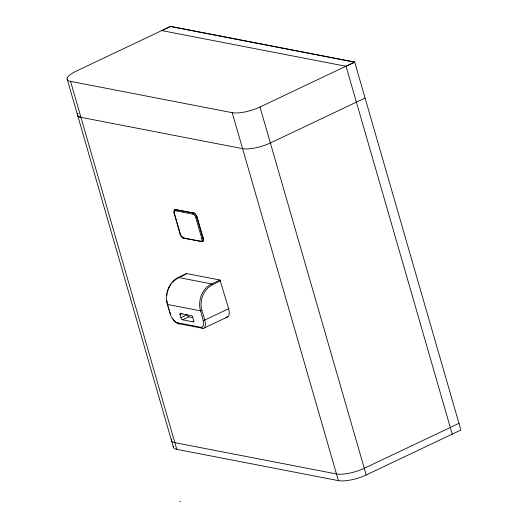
<?xml version="1.0" encoding="UTF-8"?>
<svg xmlns="http://www.w3.org/2000/svg" width="528" height="528" viewBox="0 0 528 528"><rect width="100%" height="100%" fill="white"/><g stroke="black" fill="none" stroke-linecap="round" stroke-linejoin="round"><path stroke-width="0.79" d="M166.848 295.357L167.119 293.509M167.383 292.281L167.64 291.298M167.825 290.69L168.148 289.733M178.002 278.19L178.246 277.471L186.364 273.524L220.037 280.045L228.637 308.728A10.375 4.891 64.6 0 1 225.76 317.183M186.364 273.524L186.193 274.032L180.563 276.903M168.425 289.027L168.716 288.334M168.874 287.991L169.198 287.311M169.369 286.975L169.726 286.321M166.894 300.61A19.708 16.421 -79 0 0 167.567 303.91L167.31 304.412L170.161 313.969A9.108 4.29 64.6 0 0 177.401 322.799M170.161 313.969L170.465 313.381M169.97 285.886L170.293 285.358M170.966 284.354L171.316 283.873M197.386 217.087L195.776 217.602A3.32 1.564 64.6 0 0 193.05 214.196L175.032 210.705A3.32 1.564 64.6 0 0 174.115 213.404L180.167 234.392A3.32 1.564 64.6 0 0 182.853 237.798A0.832 0.693 -79 0 0 183.731 238.247L202.085 241.58A0.832 0.693 -79 0 0 202.514 241.052M203.445 238.075L201.835 238.59L195.776 217.602M180.325 234.023L180.167 234.392M220.546 280.685L212.348 284.843A20.302 16.916 -79 0 0 206.877 289.06C203.386 292.934 201.366 298.049 201.102 303.244A19.708 16.421 -79 0 0 201.92 310.563L204.818 320.034L228.637 308.728M354.697 62.066L170.537 26.4L75.834 71.346A20.744 5.993 -16.1 0 0 70.567 81.371L232.201 112.675A20.744 5.993 -16.1 0 0 259.987 107.012L354.697 62.066L460.904 430.03L366.194 474.969A20.744 5.993 -16.1 0 1 338.408 480.632L176.774 449.328A20.744 5.993 -16.1 0 1 173.369 446.2M346.051 66.284L354.724 62.165L170.564 26.499L161.891 30.617L346.051 66.284L452.225 434.148M365.079 98.03L270.369 142.982A20.744 5.993 -16.1 0 1 242.583 148.639L80.949 117.335A20.744 5.993 -16.1 0 1 77.827 113.5A20.744 5.993 -16.1 0 0 80.949 117.335M174.656 212.85L174.115 213.404M194.35 321.149L192.958 321.809L182.596 319.803A2.072 0.977 64.6 0 1 180.919 317.678L179.982 314.431L182.074 313.441M180.919 317.678L187.196 314.695A2.072 0.977 64.6 0 0 188.872 316.82L192.859 317.592M182.596 319.803L188.872 316.82M204.257 328.007L227.641 316.912M179.824 501.6L180.649 501.211M458.977 423.357L364.267 468.296A20.744 5.993 -16.1 0 1 336.481 473.959L174.847 442.655A20.744 5.993 -16.1 0 1 171.725 438.814M220.037 280.045L211.636 283.939A20.744 17.589 -79.9 0 0 205.788 288.242C202.059 292.274 199.954 297.68 199.67 303.145A20.744 17.285 -79 0 0 200.528 310.847L201.993 315.909M201.92 310.563L200.528 310.847L167.31 304.412A20.744 17.279 -79 0 1 166.452 296.71C166.729 291.251 168.841 285.859 172.524 281.8A20.744 16.962 -78.2 0 1 178.246 277.477L211.636 283.939L212.348 284.843M204.818 320.034L203.188 320.371L202.046 316.107M201.788 238.583L201.835 238.59A3.32 1.564 64.6 0 1 200.871 241.289A0.832 0.693 -79 0 0 201.755 241.738A4.145 1.954 64.6 0 0 202.904 238.359L196.845 217.371A4.145 1.954 64.6 0 0 193.492 213.114L175.474 209.629A0.832 0.693 -79 0 0 175.032 210.705M182.853 237.798L201.3 241.428M200.482 327.254L177.395 322.78L179.348 323.776L202.435 328.251L200.482 327.254A9.108 4.29 64.6 0 0 203.135 320.351M170.273 312.82L170.102 312.325M169.752 311.282L169.58 310.741M169.224 309.606L169.079 309.131M171.521 440.781L173.448 447.454M259.987 107.012L366.194 474.969M232.201 112.675L338.408 480.632M176.563 220.777L174.319 213.008A4.145 1.954 64.6 0 1 175.474 209.629L193.822 212.962A0.832 0.693 -79 0 1 194.08 212.896M177.012 222.334L180.378 233.996M168.003 305.402L168.188 306.062M168.472 307.032L168.703 307.824M70.567 81.371L176.774 449.328M67.096 78.896L171.376 440.187M204.692 320.014A10.375 4.699 64.6 0 1 202.528 328.515M179.434 324.027A10.375 5.042 63.7 0 1 172.597 318.417M170.63 314.266A10.375 5.042 63.7 0 1 170.504 313.883M172.762 282.15A20.302 16.916 -79 0 1 177.639 278.375M179.982 314.431A1.036 0.488 64.6 0 1 180.266 313.586L191.756 315.81A1.036 0.488 64.6 0 1 192.595 316.873L193.532 320.12A2.072 0.977 64.6 0 1 192.958 321.809M180.622 234.709A4.145 1.954 64.6 0 0 183.731 238.247L184.067 238.088A4.145 1.954 64.6 0 1 181.843 236.24M202.085 241.58A4.145 1.954 64.6 0 0 203.234 238.201L197.175 217.213A4.145 1.954 64.6 0 0 193.822 212.962L193.492 213.114A0.832 0.693 -79 0 0 193.05 214.19M174.412 211.563A4.145 1.954 64.6 0 1 175.804 209.471A0.832 0.693 -79 0 1 176.596 209.722"/></g></svg>
